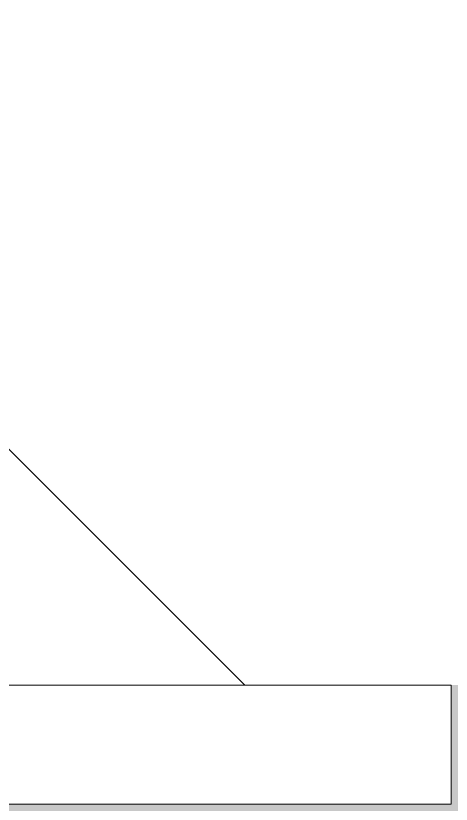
# Model space of a CAD drawing. Header units: millimetres. Extents: x -249154 to 415037, y -45458 to 354837.
# Drawn here: x 86155.4 to 86184.7, y 92578 to 92631.1 of the extents above; entities that cross this region are included whole.
import ezdxf

# ---------------------------------------------------------------- set-up
doc = ezdxf.new("R2010")
doc.units = ezdxf.units.MM
doc.layers.add('A-DOOR-1', color=7, linetype='Continuous', lineweight=5, true_color=0xc0c0c0)
doc.layers.add('A-DOOR-FRAM-1', color=7, linetype='Continuous', lineweight=5, true_color=0xc0c0c0)
doc.layers.add('I-WALL', color=7, linetype='Continuous', lineweight=5)

# ---------------------------------------------------------------- blocks, each defined once
blk = doc.blocks.new('110_Дверь_СКБ_1Ст_Внутренняя1 - Д-8 950x2100h_охрана-V70-Объем проектирования 1 этажа')
at = {"layer": 'A-DOOR-FRAM-1'}
for p, q in [((-422.5, 108), (-492.5, 108)), ((-492.5, 108), (-492.5, 100)), ((-492.5, 100), (-422.5, 100))]:
    blk.add_line(p, q, dxfattribs=at)
blk = doc.blocks.new('1floor')
at = {"layer": 'I-WALL'}
h = blk.add_hatch(dxfattribs=at)
h.set_pattern_fill('FP_23', color=256, style=0, pattern_type=2)
h.set_pattern_definition([(135, (0, 0), (-141.42136, -141.42136), [])])
h.paths.add_polyline_path([(88388.923, 13400), (88410, 13400), (88410, 13600), (88200, 13600), (88200, 13400), (88380, 13400)])
h.paths.add_polyline_path([(87357.391, 13400), (87500, 13400), (87500, 13600), (87318.399, 13600), (87318.399, 13400)])
h.paths.add_polyline_path([(86470, 13400), (86618.399, 13400), (86618.399, 13600), (86090, 13600), (86090, 13400), (86325.859, 13400)])
h.paths.add_polyline_path([(84750, 13400), (85140, 13400), (85140, 13600), (84700, 13600), (84700, 13400), (84724.306, 13400)])
h = blk.add_hatch(dxfattribs=at)
h.set_pattern_fill('FP_191', color=256, style=0, pattern_type=2)
h.set_pattern_definition([(0, (0, 0), (243.84, 60.96), [20.117, -162.763, 20.117, -162.763, -975.36]), (0, (0, 0), (243.84, 60.96), [-365.76, 20.117, -345.643, 20.117, -162.763, -426.72]), (0, (0, 0), (243.84, 60.96), [-914.4, 20.117, -101.803, 20.117, -284.683]), (120, (91.44, 30.48), (-174.71291, 180.691634), [20.117, -162.763, 20.117, -162.763, -975.36]), (120, (91.44, 30.48), (-174.71291, 180.691634), [-365.76, 20.117, -345.643, 20.117, -162.763, -426.72]), (120, (91.44, 30.48), (-174.71291, 180.691634), [-914.4, 20.117, -101.803, 20.117, -284.683]), (240, (121.92, 152.4), (-69.12709, -241.651634), [20.117, -162.763, 20.117, -162.763, -975.36]), (240, (121.92, 152.4), (-69.12709, -241.651634), [-365.76, 20.117, -345.643, 20.117, -162.763, -426.72]), (240, (121.92, 152.4), (-69.12709, -241.651634), [-914.4, 20.117, -101.803, 20.117, -284.683])])
h.paths.add_polyline_path([(97520, 13380), (97800, 13380), (97800, 13400), (97520, 13400)])
h.paths.add_polyline_path([(96820, 13380), (96820, 13400), (96480, 13400), (96480, 13392), (96450, 13392), (96450, 13380), (96740, 13380)])
h.paths.add_polyline_path([(92250, 13380), (93030, 13380), (93030, 13392), (93000, 13392), (93000, 13400), (92280, 13400), (92280, 13392), (92250, 13392)])
h.paths.add_polyline_path([(89630, 13380), (91300, 13380), (91300, 13392), (91270, 13392), (91270, 13400), (89390, 13400), (89390, 13392), (89360, 13392), (89360, 13380), (89550, 13380)])
h.paths.add_polyline_path([(94560, 13380), (95000, 13380), (95000, 13392), (94970, 13392), (94970, 13400), (94510, 13400), (94510, 13392), (94480, 13392), (94480, 13380)])
h.paths.add_polyline_path([(84866.398, 13380), (85140, 13380), (85140, 13392), (85110, 13392), (85110, 13400), (82714, 13400), (82714, 13380), (84750, 13380)])
h.paths.add_polyline_path([(86270, 13380), (86618.399, 13380), (86618.399, 13400), (86120, 13400), (86120, 13392), (86090, 13392), (86090, 13380)])
h.paths.add_polyline_path([(87318.399, 13380), (87500, 13380), (87500, 13400), (87318.399, 13400)])
h.paths.add_polyline_path([(88250, 13380), (88410, 13380), (88410, 13392), (88380, 13392), (88380, 13400), (88200, 13400), (88200, 13380)])
at = {"layer": 'A-DOOR-1', "rotation": 180}
blk.add_blockref('110_Дверь_СКБ_1Ст_Внутренняя1 - Д-8 950x2100h_охрана-V70-Объем проектирования 1 этажа', (85627.5, 13500), dxfattribs=at)

msp = doc.modelspace()

# ---------------------------------------------------------------- block references
msp.add_blockref('1floor', (64.702, 79186.05))

doc.saveas('drawing.dxf')
